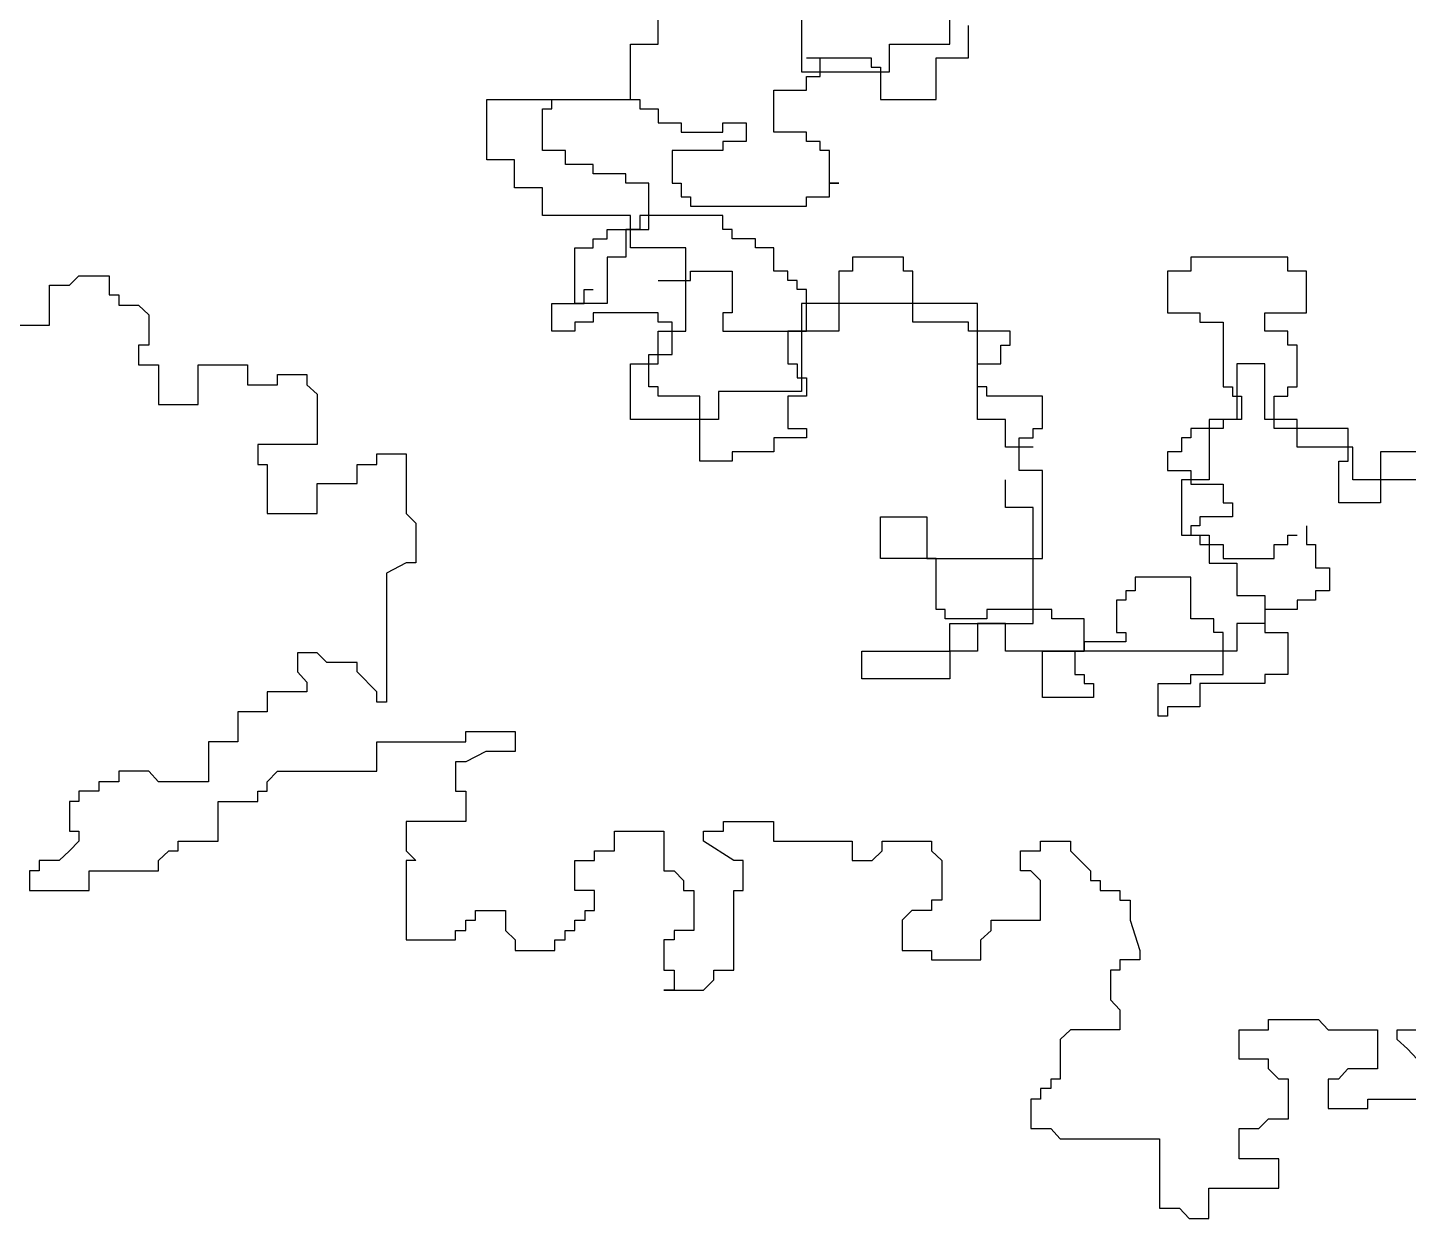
# Model space of a CAD drawing. Header units: millimetres. Extents: x -101 to 3415, y -52 to 1366.
# Drawn here: x 343.84 to 354.08, y 92.28 to 101.11 of the extents above; entities that cross this region are included whole.
import ezdxf

# ---------------------------------------------------------------- set-up
doc = ezdxf.new("R2010")
doc.units = ezdxf.units.MM
doc.layers.add('00_ARQ', color=8, linetype='Continuous')

msp = doc.modelspace()

# ---------------------------------------------------------------- linework, layer by layer
at = {"layer": '00_ARQ', "color": 9}
for points in [[(349.579, 101.199), (349.579, 100.992), (349.579, 100.992), (349.579, 100.786), (349.579, 100.786), (349.82, 100.786), (349.82, 100.786), (350.026, 100.786), (350.026, 100.786), (350.232, 100.786), (350.232, 100.786), (350.232, 100.992), (350.232, 100.992), (350.438, 100.992), (350.438, 100.992), (350.679, 100.992), (350.679, 101.439)], [(351.297, 98.001), (351.091, 98.001), (351.091, 98.001), (351.091, 98.207), (351.091, 98.207), (350.885, 98.207), (350.885, 98.207), (350.885, 98.414), (350.885, 98.414), (350.885, 98.62), (350.885, 98.62), (350.885, 98.861), (350.885, 98.861), (350.885, 99.067), (350.885, 99.067), (350.679, 99.067), (350.679, 99.067), (350.438, 99.067), (350.438, 99.067), (350.232, 99.067), (350.232, 99.067), (350.026, 99.067), (350.026, 99.067), (349.82, 99.067), (349.82, 99.067), (349.579, 99.067), (349.579, 99.067), (349.579, 98.861), (349.579, 98.861), (349.579, 98.62), (349.579, 98.62), (349.579, 98.414), (349.579, 98.414), (349.373, 98.414), (349.373, 98.414), (349.167, 98.414), (349.167, 98.414), (348.961, 98.414), (348.961, 98.414), (348.961, 98.207), (348.961, 98.207), (348.72, 98.207), (348.72, 98.207), (348.514, 98.207), (348.514, 98.207), (348.308, 98.207), (348.308, 98.207), (348.308, 98.414), (348.308, 98.414), (348.308, 98.62), (348.308, 98.62), (348.514, 98.62), (348.514, 98.62), (348.514, 98.861), (348.514, 98.861), (348.72, 98.861), (348.72, 98.861), (348.72, 99.067), (348.72, 99.067), (348.72, 99.273), (348.72, 99.273), (348.72, 99.48), (348.72, 99.48), (348.514, 99.48), (348.514, 99.48), (348.308, 99.48), (348.308, 99.48), (348.308, 99.72), (348.308, 99.72), (348.102, 99.72), (348.102, 99.72), (347.861, 99.72), (347.861, 99.72), (347.655, 99.72), (347.655, 99.72), (347.655, 99.926), (347.655, 99.926), (347.449, 99.926), (347.449, 99.926), (347.449, 100.133), (347.243, 100.133), (347.243, 100.339), (347.243, 100.339), (347.243, 100.58), (347.243, 100.58), (347.449, 100.58), (347.449, 100.58), (347.655, 100.58), (347.655, 100.58), (347.861, 100.58), (347.861, 100.58), (348.102, 100.58), (348.102, 100.58), (348.308, 100.58), (348.308, 100.58), (348.308, 100.786), (348.308, 100.786), (348.308, 100.992), (348.308, 100.992), (348.514, 100.992), (348.514, 100.992), (348.514, 101.199)], [(349.614, 100.889), (349.717, 100.889), (349.717, 100.889), (350.026, 100.889), (350.026, 100.889), (350.095, 100.889), (350.095, 100.889), (350.095, 100.82), (350.095, 100.82), (350.163, 100.82), (350.163, 100.82), (350.163, 100.752), (350.163, 100.752), (350.163, 100.649), (350.163, 100.649), (350.163, 100.58), (350.163, 100.58), (350.267, 100.58), (350.267, 100.58), (350.335, 100.58), (350.335, 100.58), (350.404, 100.58), (350.404, 100.58), (350.507, 100.58), (350.507, 100.58), (350.576, 100.58), (350.576, 100.58), (350.576, 100.649), (350.576, 100.649), (350.576, 100.752), (350.576, 100.752), (350.576, 100.82), (350.576, 100.82), (350.576, 100.889), (350.576, 100.889), (350.644, 100.889), (350.644, 100.889), (350.713, 100.889), (350.713, 100.889), (350.816, 100.889), (350.816, 100.889), (350.816, 100.958), (350.816, 100.958), (350.816, 101.061), (350.816, 101.061), (350.816, 101.13)], [(349.854, 99.961), (349.785, 99.961), (349.785, 99.961), (349.785, 100.03), (349.785, 100.03), (349.785, 100.098), (349.785, 100.098), (349.785, 100.202), (349.785, 100.202), (349.717, 100.202), (349.717, 100.202), (349.717, 100.27), (349.717, 100.27), (349.614, 100.27), (349.614, 100.27), (349.614, 100.339), (349.614, 100.339), (349.545, 100.339), (349.545, 100.339), (349.476, 100.339), (349.476, 100.339), (349.373, 100.339), (349.373, 100.339), (349.373, 100.408), (349.373, 100.408), (349.373, 100.511), (349.373, 100.511), (349.373, 100.58), (349.373, 100.58), (349.373, 100.649), (349.373, 100.649), (349.476, 100.649), (349.476, 100.649), (349.545, 100.649), (349.545, 100.649), (349.614, 100.649), (349.614, 100.649), (349.614, 100.752), (349.614, 100.752), (349.717, 100.752), (349.717, 100.752), (349.717, 100.82), (349.717, 100.82), (349.717, 100.889), (349.717, 100.889)], [(348.514, 99.239), (348.617, 99.239), (348.617, 99.239), (348.686, 99.239), (348.686, 99.239), (348.755, 99.239), (348.755, 99.239), (348.755, 99.308), (348.755, 99.308), (348.823, 99.308), (348.823, 99.308), (348.926, 99.308), (348.926, 99.308), (348.995, 99.308), (348.995, 99.308), (349.064, 99.308), (349.064, 99.308), (349.064, 99.239), (349.064, 99.239), (349.064, 99.17), (349.064, 99.17), (349.064, 99.067), (349.064, 99.067), (349.064, 98.998), (349.064, 98.998), (348.995, 98.998), (348.995, 98.998), (348.995, 98.929), (348.995, 98.929), (348.995, 98.861), (348.995, 98.861), (349.064, 98.861), (349.064, 98.861), (349.167, 98.861), (349.167, 98.861), (349.236, 98.861), (349.236, 98.861), (349.304, 98.861), (349.304, 98.861), (349.373, 98.861), (349.373, 98.861), (349.476, 98.861), (349.476, 98.861), (349.545, 98.861), (349.545, 98.861), (349.614, 98.861), (349.614, 98.861), (349.614, 98.929), (349.614, 98.929), (349.614, 98.998), (349.614, 98.998), (349.614, 99.067), (349.614, 99.067), (349.614, 99.17), (349.614, 99.17), (349.545, 99.17), (349.545, 99.17), (349.545, 99.239), (349.476, 99.239), (349.476, 99.308), (349.476, 99.308), (349.373, 99.308), (349.373, 99.308), (349.373, 99.411), (349.373, 99.411), (349.373, 99.48), (349.236, 99.48), (349.236, 99.48), (349.236, 99.548), (349.236, 99.548), (349.167, 99.548), (349.167, 99.548), (349.064, 99.548), (349.064, 99.548), (349.064, 99.617), (349.064, 99.617), (348.995, 99.617), (348.995, 99.617), (348.995, 99.72), (348.823, 99.72), (348.823, 99.72), (348.755, 99.72), (348.755, 99.72), (348.686, 99.72), (348.686, 99.72), (348.617, 99.72), (348.617, 99.72), (348.514, 99.72), (348.514, 99.72), (348.445, 99.72), (348.445, 99.72), (348.377, 99.72), (348.377, 99.72), (348.377, 99.617), (348.274, 99.617), (348.274, 99.411), (348.136, 99.411), (348.136, 99.308), (348.136, 99.308), (348.136, 99.239), (348.136, 99.239), (348.136, 99.17), (348.136, 99.17), (348.136, 99.067), (348.136, 99.067), (348.033, 99.067), (348.033, 99.067), (347.964, 99.067), (347.964, 99.067), (347.896, 99.067), (347.896, 99.067), (347.896, 99.17), (347.896, 99.17), (347.896, 99.239), (347.896, 99.239), (347.896, 99.308), (347.896, 99.308), (347.896, 99.411), (347.896, 99.411), (347.896, 99.48), (347.896, 99.48), (348.033, 99.48), (348.033, 99.548), (348.136, 99.548), (348.136, 99.617), (348.274, 99.617), (348.274, 99.617), (348.377, 99.617), (348.377, 99.617), (348.445, 99.617), (348.445, 99.617), (348.445, 99.72), (348.445, 99.72), (348.445, 99.789), (348.445, 99.789), (348.445, 99.858), (348.445, 99.858), (348.445, 99.961), (348.274, 99.961), (348.274, 99.961), (348.274, 100.03), (348.274, 100.03), (348.205, 100.03), (348.205, 100.03), (348.136, 100.03), (348.136, 100.03), (348.033, 100.03), (348.033, 100.098), (347.896, 100.098), (347.896, 100.098), (347.827, 100.098), (347.827, 100.098), (347.827, 100.202), (347.655, 100.202), (347.655, 100.202), (347.655, 100.27), (347.655, 100.27), (347.655, 100.339), (347.655, 100.339), (347.655, 100.408), (347.655, 100.408), (347.655, 100.511), (347.655, 100.511), (347.724, 100.511), (347.724, 100.511), (347.724, 100.58), (347.724, 100.58), (347.827, 100.58), (347.827, 100.58), (347.896, 100.58), (347.896, 100.58), (347.964, 100.58), (347.964, 100.58), (348.033, 100.58), (348.033, 100.58), (348.136, 100.58), (348.136, 100.58), (348.205, 100.58), (348.205, 100.58), (348.274, 100.58), (348.274, 100.58), (348.377, 100.58), (348.377, 100.58), (348.377, 100.511), (348.377, 100.511), (348.514, 100.511), (348.514, 100.511), (348.514, 100.408), (348.686, 100.408), (348.686, 100.408), (348.686, 100.339), (348.686, 100.339), (348.755, 100.339), (348.755, 100.339), (348.823, 100.339), (348.823, 100.339), (348.926, 100.339), (348.926, 100.339), (348.995, 100.339), (348.995, 100.339), (348.995, 100.408), (348.995, 100.408), (349.064, 100.408), (349.064, 100.408), (349.167, 100.408), (349.167, 100.408), (349.167, 100.339), (349.167, 100.339), (349.167, 100.27), (349.167, 100.27), (349.064, 100.27), (349.064, 100.27), (348.995, 100.27), (348.995, 100.27), (348.995, 100.202), (348.995, 100.202), (348.926, 100.202), (348.926, 100.202), (348.823, 100.202), (348.823, 100.202), (348.755, 100.202), (348.755, 100.202), (348.686, 100.202), (348.686, 100.202), (348.617, 100.202), (348.617, 100.202), (348.617, 100.098), (348.617, 100.098), (348.617, 100.03), (348.617, 100.03), (348.617, 99.961), (348.617, 99.961), (348.686, 99.961), (348.686, 99.961), (348.686, 99.858), (348.755, 99.858), (348.755, 99.789), (348.926, 99.789), (348.926, 99.789), (348.995, 99.789), (348.995, 99.789), (349.167, 99.789), (349.167, 99.789), (349.476, 99.789), (349.476, 99.789), (349.614, 99.789), (349.614, 99.858), (349.785, 99.858), (349.785, 99.961), (349.854, 99.961), (349.854, 99.961)], [(351.057, 97.176), (351.126, 97.176), (351.126, 97.176), (351.194, 97.176), (351.194, 97.176), (351.297, 97.176), (351.297, 97.176), (351.366, 97.176), (351.366, 97.176), (351.366, 97.279), (351.366, 97.279), (351.366, 97.348), (351.366, 97.348), (351.366, 97.417), (351.366, 97.417), (351.366, 97.485), (351.366, 97.485), (351.366, 97.588), (351.366, 97.588), (351.366, 97.657), (351.366, 97.657), (351.366, 97.726), (351.366, 97.726), (351.366, 97.829), (351.366, 97.829), (351.297, 97.829), (351.297, 97.829), (351.194, 97.829), (351.194, 97.829), (351.194, 97.898), (351.194, 97.898), (351.194, 97.967), (351.194, 97.967), (351.194, 98.07), (351.194, 98.07), (351.297, 98.07), (351.297, 98.07), (351.297, 98.139), (351.366, 98.139), (351.366, 98.207), (351.366, 98.207), (351.366, 98.276), (351.366, 98.276), (351.366, 98.379), (351.366, 98.379), (351.297, 98.379), (351.297, 98.379), (351.194, 98.379), (351.194, 98.379), (351.126, 98.379), (351.126, 98.379), (351.057, 98.379), (351.057, 98.379), (350.954, 98.379), (350.954, 98.379), (350.954, 98.448), (350.885, 98.448), (350.885, 98.517), (350.885, 98.517), (350.885, 98.62), (350.885, 98.62), (350.954, 98.62), (350.954, 98.62), (351.057, 98.62), (351.057, 98.62), (351.057, 98.689), (351.057, 98.689), (351.057, 98.757), (351.126, 98.757), (351.126, 98.861), (351.126, 98.861), (351.057, 98.861), (351.057, 98.861), (350.954, 98.861), (350.954, 98.861), (350.816, 98.861), (350.816, 98.929), (350.713, 98.929), (350.713, 98.929), (350.644, 98.929), (350.644, 98.929), (350.576, 98.929), (350.576, 98.929), (350.507, 98.929), (350.507, 98.929), (350.404, 98.929), (350.404, 98.929), (350.404, 98.998), (350.404, 98.998), (350.404, 99.067), (350.404, 99.067), (350.404, 99.17), (350.404, 99.17), (350.404, 99.239), (350.404, 99.239), (350.404, 99.308), (350.404, 99.308), (350.335, 99.308), (350.335, 99.308), (350.335, 99.411), (350.335, 99.411), (350.267, 99.411), (350.267, 99.411), (350.163, 99.411), (350.163, 99.411), (350.095, 99.411), (350.095, 99.411), (350.026, 99.411), (350.026, 99.411), (349.957, 99.411), (349.957, 99.411), (349.957, 99.308), (349.957, 99.308), (349.854, 99.308), (349.854, 99.308), (349.854, 99.239), (349.854, 99.239), (349.854, 99.17), (349.854, 99.17), (349.854, 99.067), (349.854, 99.067), (349.854, 98.998), (349.854, 98.998), (349.854, 98.929), (349.854, 98.929), (349.854, 98.861), (349.854, 98.861), (349.785, 98.861), (349.785, 98.861), (349.717, 98.861), (349.717, 98.861), (349.614, 98.861), (349.614, 98.861), (349.545, 98.861), (349.545, 98.861), (349.476, 98.861), (349.476, 98.861), (349.476, 98.757), (349.476, 98.757), (349.476, 98.689), (349.476, 98.689), (349.476, 98.62), (349.545, 98.62), (349.545, 98.517), (349.545, 98.517), (349.614, 98.517), (349.614, 98.517), (349.614, 98.448), (349.614, 98.448), (349.614, 98.379), (349.614, 98.379), (349.545, 98.379), (349.545, 98.379), (349.476, 98.379), (349.476, 98.379), (349.476, 98.276), (349.476, 98.276), (349.476, 98.207), (349.476, 98.207), (349.476, 98.139), (349.476, 98.139), (349.545, 98.139), (349.545, 98.139), (349.614, 98.139), (349.614, 98.139), (349.614, 98.07), (349.614, 98.07), (349.545, 98.07), (349.545, 98.07), (349.476, 98.07), (349.476, 98.07), (349.373, 98.07), (349.373, 98.07), (349.373, 97.967), (349.373, 97.967), (349.064, 97.967), (349.064, 97.898), (348.995, 97.898), (348.995, 97.898), (348.926, 97.898), (348.926, 97.898), (348.823, 97.898), (348.823, 97.898), (348.823, 97.967), (348.823, 97.967), (348.823, 98.07), (348.823, 98.07), (348.823, 98.139), (348.823, 98.139), (348.823, 98.207), (348.823, 98.207), (348.823, 98.276), (348.823, 98.276), (348.823, 98.379), (348.823, 98.379), (348.755, 98.379), (348.755, 98.379), (348.686, 98.379), (348.686, 98.379), (348.617, 98.379), (348.617, 98.379), (348.514, 98.379), (348.514, 98.379), (348.514, 98.448), (348.445, 98.448), (348.445, 98.517), (348.445, 98.517), (348.445, 98.62), (348.445, 98.62), (348.445, 98.689), (348.445, 98.689), (348.514, 98.689), (348.514, 98.689), (348.617, 98.689), (348.617, 98.689), (348.617, 98.757), (348.617, 98.757), (348.617, 98.861), (348.617, 98.861), (348.617, 98.929), (348.617, 98.929), (348.514, 98.929), (348.514, 98.929), (348.514, 98.998), (348.514, 98.998), (348.377, 98.998), (348.377, 98.998), (348.274, 98.998), (348.274, 98.998), (348.205, 98.998), (348.205, 98.998), (348.136, 98.998), (348.136, 98.998), (348.033, 98.998), (348.033, 98.998), (348.033, 98.929), (347.896, 98.929), (347.896, 98.929), (347.896, 98.861), (347.896, 98.861), (347.827, 98.861), (347.827, 98.861), (347.724, 98.861), (347.724, 98.861), (347.724, 98.929), (347.724, 98.929), (347.724, 99.067), (347.724, 99.067), (347.964, 99.067), (347.964, 99.17), (348.033, 99.17), (348.033, 99.17)], [(354.184, 97.967), (354.046, 97.967), (354.046, 97.967), (353.977, 97.967), (353.977, 97.967), (353.874, 97.967), (353.874, 97.967), (353.874, 97.898), (353.874, 97.898), (353.874, 97.829), (353.874, 97.829), (353.874, 97.726), (353.874, 97.726), (353.874, 97.657), (353.874, 97.657), (353.874, 97.588), (353.874, 97.588), (353.806, 97.588), (353.806, 97.588), (353.737, 97.588), (353.737, 97.588), (353.634, 97.588), (353.634, 97.588), (353.565, 97.588), (353.565, 97.588), (353.565, 97.657), (353.565, 97.657), (353.565, 97.726), (353.565, 97.726), (353.565, 97.829), (353.565, 97.829), (353.565, 97.898), (353.565, 97.898), (353.634, 97.898), (353.634, 97.898), (353.634, 97.967), (353.634, 97.967), (353.634, 98.07), (353.634, 98.07), (353.634, 98.139), (353.634, 98.139), (353.565, 98.139), (353.565, 98.139), (353.496, 98.139), (353.496, 98.139), (353.393, 98.139), (353.393, 98.139), (353.325, 98.139), (353.325, 98.139), (353.256, 98.139), (353.256, 98.139), (353.187, 98.139), (353.187, 98.139), (353.084, 98.139), (353.084, 98.139), (353.084, 98.207), (353.084, 98.207), (353.084, 98.276), (353.084, 98.276), (353.084, 98.379), (353.084, 98.379), (353.187, 98.379), (353.187, 98.379), (353.187, 98.448), (353.187, 98.448), (353.256, 98.448), (353.256, 98.448), (353.256, 98.517), (353.256, 98.517), (353.256, 98.62), (353.256, 98.62), (353.256, 98.689), (353.256, 98.689), (353.256, 98.757), (353.187, 98.757), (353.187, 98.861), (353.187, 98.861), (353.084, 98.861), (353.084, 98.861), (353.015, 98.861), (353.015, 98.861), (353.015, 98.929), (353.015, 98.929), (353.015, 98.998), (353.015, 98.998), (353.084, 98.998), (353.084, 98.998), (353.187, 98.998), (353.187, 98.998), (353.256, 98.998), (353.256, 98.998), (353.325, 98.998), (353.325, 98.998), (353.325, 99.067), (353.325, 99.067), (353.325, 99.17), (353.325, 99.17), (353.325, 99.239), (353.325, 99.239), (353.325, 99.308), (353.325, 99.308), (353.256, 99.308), (353.256, 99.308), (353.187, 99.308), (353.187, 99.308), (353.187, 99.411), (353.187, 99.411), (353.084, 99.411), (353.084, 99.411), (353.015, 99.411), (353.015, 99.411), (352.947, 99.411), (352.947, 99.411), (352.844, 99.411), (352.844, 99.411), (352.775, 99.411), (352.775, 99.411), (352.706, 99.411), (352.706, 99.411), (352.637, 99.411), (352.637, 99.411), (352.534, 99.411), (352.534, 99.411), (352.466, 99.411), (352.466, 99.411), (352.466, 99.308), (352.466, 99.308), (352.294, 99.308), (352.294, 99.308), (352.294, 99.239), (352.294, 99.239), (352.294, 99.17), (352.294, 99.17), (352.294, 99.067), (352.294, 99.067), (352.294, 98.998), (352.294, 98.998), (352.397, 98.998), (352.397, 98.998), (352.466, 98.998), (352.466, 98.998), (352.534, 98.998), (352.534, 98.998), (352.534, 98.929), (352.534, 98.929), (352.637, 98.929), (352.637, 98.929), (352.706, 98.929), (352.706, 98.929), (352.706, 98.861), (352.706, 98.861), (352.706, 98.757), (352.706, 98.757), (352.706, 98.689), (352.706, 98.689), (352.706, 98.62), (352.706, 98.62), (352.706, 98.517), (352.706, 98.517), (352.706, 98.448), (352.706, 98.448), (352.775, 98.448), (352.775, 98.448), (352.775, 98.379), (352.775, 98.379), (352.844, 98.379), (352.844, 98.379), (352.844, 98.276), (352.844, 98.276), (352.844, 98.207), (352.844, 98.207), (352.775, 98.207), (352.775, 98.207), (352.706, 98.207), (352.706, 98.207), (352.706, 98.139), (352.706, 98.139), (352.637, 98.139), (352.637, 98.139), (352.534, 98.139), (352.534, 98.139), (352.466, 98.139), (352.466, 98.139), (352.466, 98.07), (352.466, 98.07), (352.397, 98.07), (352.397, 98.07), (352.397, 97.967), (352.397, 97.967), (352.294, 97.967), (352.294, 97.829), (352.294, 97.829), (352.466, 97.829), (352.466, 97.829), (352.466, 97.726), (352.466, 97.726), (352.534, 97.726), (352.534, 97.726), (352.637, 97.726), (352.637, 97.726), (352.706, 97.726), (352.706, 97.726), (352.706, 97.657), (352.706, 97.657), (352.706, 97.588), (352.775, 97.588), (352.775, 97.485), (352.775, 97.485), (352.706, 97.485), (352.706, 97.485), (352.637, 97.485), (352.637, 97.485), (352.534, 97.485), (352.534, 97.485), (352.534, 97.417), (352.534, 97.417), (352.466, 97.417), (352.466, 97.417), (352.466, 97.348), (352.466, 97.348), (352.534, 97.348), (352.534, 97.348), (352.534, 97.279), (352.534, 97.279), (352.637, 97.279), (352.637, 97.279), (352.706, 97.279), (352.706, 97.279), (352.706, 97.176), (352.844, 97.176), (352.844, 97.176), (353.084, 97.176), (353.084, 97.279), (353.187, 97.279), (353.187, 97.348), (353.256, 97.348), (353.256, 97.348)], [(343.632, 98.907), (343.998, 98.907), (343.998, 99.202), (344.145, 99.202), (344.216, 99.273), (344.44, 99.273), (344.44, 99.131), (344.511, 99.131), (344.511, 99.054), (344.658, 99.054), (344.735, 98.984), (344.735, 98.759), (344.658, 98.759), (344.658, 98.612), (344.806, 98.612), (344.806, 98.317), (345.101, 98.317), (345.101, 98.612), (345.466, 98.612), (345.466, 98.464), (345.69, 98.464), (345.69, 98.541), (345.908, 98.541), (345.908, 98.464), (345.985, 98.394), (345.985, 98.022), (345.543, 98.022), (345.543, 97.874), (345.614, 97.874), (345.614, 97.509), (345.985, 97.509), (345.985, 97.733), (346.28, 97.733), (346.28, 97.874), (346.427, 97.874), (346.427, 97.951), (346.645, 97.951), (346.645, 97.509), (346.716, 97.438), (346.716, 97.143), (346.645, 97.143), (346.498, 97.066), (346.498, 96.11), (346.427, 96.11), (346.427, 96.187), (346.28, 96.334)], [(354.321, 97.76), (353.874, 97.76), (353.874, 97.76), (353.668, 97.76), (353.668, 97.76), (353.668, 98.001), (353.256, 98.001), (353.256, 98.001), (353.256, 98.207), (353.256, 98.207), (353.015, 98.207), (353.015, 98.62), (353.015, 98.62), (352.809, 98.62), (352.809, 98.62), (352.809, 98.414), (352.809, 98.414), (352.809, 98.207), (352.809, 98.207), (352.603, 98.207), (352.603, 98.207), (352.603, 98.001), (352.603, 98.001), (352.603, 97.76), (352.397, 97.76), (352.397, 97.554), (352.397, 97.554), (352.397, 97.348), (352.397, 97.348), (352.603, 97.348), (352.603, 97.348), (352.603, 97.141), (352.603, 97.141), (352.809, 97.141), (352.809, 97.141), (352.809, 96.901), (353.015, 96.901), (353.015, 96.694), (352.809, 96.694), (352.809, 96.488), (352.603, 96.488)], [(352.603, 96.488), (352.156, 96.488), (352.156, 96.488), (351.95, 96.488), (351.95, 96.488), (351.744, 96.488), (351.744, 96.488), (351.538, 96.488), (351.538, 96.488), (351.297, 96.488), (351.297, 96.488), (351.091, 96.488), (351.091, 96.488), (351.091, 96.694), (351.091, 96.694), (350.885, 96.694), (350.885, 96.694), (350.885, 96.488), (350.679, 96.488), (350.679, 96.282), (350.679, 96.282), (350.438, 96.282), (350.438, 96.282), (350.232, 96.282), (350.232, 96.282), (350.026, 96.282), (350.026, 96.282), (350.026, 96.488), (350.026, 96.488), (350.232, 96.488), (350.232, 96.488), (350.438, 96.488), (350.438, 96.488), (350.679, 96.488), (350.679, 96.488), (350.679, 96.694), (350.679, 96.694), (350.885, 96.694), (350.885, 96.694), (351.091, 96.694), (351.091, 96.694), (351.297, 96.694), (351.297, 96.694), (351.297, 96.901), (351.297, 96.901), (351.297, 97.141), (351.297, 97.141), (351.297, 97.348), (351.297, 97.348), (351.297, 97.554), (351.297, 97.554), (351.091, 97.554), (351.091, 97.554), (351.091, 97.76), (351.091, 97.76)], [(353.325, 97.417), (353.325, 97.348), (353.325, 97.348), (353.325, 97.279), (353.325, 97.279), (353.393, 97.279), (353.393, 97.279), (353.393, 97.176), (353.393, 97.176), (353.393, 97.107), (353.393, 97.107), (353.496, 97.107), (353.496, 96.935), (353.496, 96.935), (353.393, 96.935), (353.393, 96.866), (353.325, 96.866), (353.325, 96.866), (353.256, 96.866), (353.256, 96.866), (353.256, 96.798), (353.084, 96.798), (353.084, 96.798), (353.015, 96.798), (353.015, 96.798), (353.015, 96.729), (353.015, 96.729), (353.015, 96.626), (353.015, 96.626), (353.084, 96.626), (353.084, 96.626), (353.187, 96.626), (353.187, 96.488), (353.187, 96.488), (353.187, 96.385), (353.187, 96.385), (353.187, 96.316), (353.187, 96.316), (353.084, 96.316), (353.084, 96.316), (353.015, 96.316), (353.015, 96.316), (353.015, 96.248), (352.844, 96.248), (352.844, 96.248), (352.775, 96.248), (352.775, 96.248), (352.706, 96.248), (352.706, 96.248), (352.637, 96.248), (352.637, 96.248), (352.534, 96.248), (352.534, 96.248), (352.534, 96.144), (352.534, 96.144), (352.534, 96.076), (352.534, 96.076), (352.466, 96.076), (352.466, 96.076), (352.397, 96.076), (352.397, 96.076), (352.294, 96.076), (352.294, 96.076), (352.294, 96.007), (352.294, 96.007), (352.225, 96.007), (352.225, 96.007), (352.225, 96.076), (352.225, 96.076), (352.225, 96.144), (352.225, 96.144), (352.225, 96.248), (352.225, 96.248), (352.294, 96.248), (352.294, 96.248), (352.466, 96.248), (352.466, 96.248), (352.466, 96.316), (352.466, 96.316), (352.534, 96.316), (352.534, 96.316), (352.637, 96.316), (352.637, 96.316), (352.706, 96.316), (352.706, 96.316), (352.706, 96.385), (352.706, 96.385), (352.706, 96.488), (352.706, 96.488), (352.706, 96.557), (352.706, 96.557), (352.706, 96.626), (352.637, 96.626), (352.637, 96.729), (352.466, 96.729), (352.466, 96.729), (352.466, 96.798), (352.466, 96.798), (352.466, 96.866), (352.466, 96.866), (352.466, 96.935), (352.466, 96.935), (352.466, 97.038), (352.294, 97.038), (352.294, 97.038), (352.225, 97.038), (352.225, 97.038), (352.156, 97.038), (352.156, 97.038), (352.053, 97.038), (352.053, 97.038), (352.053, 96.935), (351.985, 96.935), (351.985, 96.866), (351.916, 96.866), (351.916, 96.798), (351.916, 96.798), (351.916, 96.729), (351.916, 96.729), (351.916, 96.626), (351.916, 96.626), (351.985, 96.626), (351.985, 96.626), (351.985, 96.557), (351.985, 96.557), (351.916, 96.557), (351.916, 96.557), (351.847, 96.557), (351.847, 96.557), (351.675, 96.557), (351.675, 96.557), (351.675, 96.488), (351.675, 96.488), (351.607, 96.488), (351.607, 96.488), (351.607, 96.385), (351.607, 96.385), (351.607, 96.316), (351.675, 96.316), (351.675, 96.248), (351.675, 96.248), (351.744, 96.248), (351.744, 96.248), (351.744, 96.144), (351.744, 96.144), (351.675, 96.144), (351.675, 96.144), (351.607, 96.144), (351.607, 96.144), (351.503, 96.144), (351.503, 96.144), (351.435, 96.144), (351.435, 96.144), (351.366, 96.144), (351.366, 96.144), (351.366, 96.248), (351.366, 96.248), (351.366, 96.316), (351.366, 96.316), (351.366, 96.385), (351.366, 96.385), (351.366, 96.488), (351.503, 96.488), (351.503, 96.488), (351.607, 96.488), (351.607, 96.488), (351.675, 96.488), (351.675, 96.488), (351.675, 96.557), (351.675, 96.557), (351.675, 96.626), (351.675, 96.626), (351.675, 96.729), (351.675, 96.729), (351.607, 96.729), (351.607, 96.729), (351.503, 96.729), (351.503, 96.729), (351.435, 96.729), (351.435, 96.729), (351.435, 96.798), (351.435, 96.798), (351.366, 96.798), (351.366, 96.798), (351.297, 96.798), (351.297, 96.798), (351.194, 96.798), (351.194, 96.798), (351.126, 96.798), (351.126, 96.798), (351.057, 96.798), (351.057, 96.798), (350.954, 96.798), (350.954, 96.729), (350.885, 96.729), (350.885, 96.729), (350.816, 96.729), (350.816, 96.729), (350.713, 96.729), (350.713, 96.729), (350.644, 96.729), (350.644, 96.729), (350.644, 96.798), (350.576, 96.798), (350.576, 96.866), (350.576, 96.866), (350.576, 96.935), (350.576, 96.935), (350.576, 97.038), (350.576, 97.038), (350.576, 97.107), (350.576, 97.107), (350.576, 97.176), (350.576, 97.176), (350.507, 97.176), (350.507, 97.176), (350.404, 97.176), (350.404, 97.176), (350.335, 97.176), (350.335, 97.176), (350.267, 97.176), (350.267, 97.176), (350.163, 97.176), (350.163, 97.176), (350.163, 97.279), (350.163, 97.279), (350.163, 97.348), (350.163, 97.348), (350.163, 97.417), (350.163, 97.417), (350.163, 97.485), (350.163, 97.485), (350.267, 97.485), (350.267, 97.485), (350.335, 97.485), (350.335, 97.485), (350.507, 97.485), (350.507, 97.485), (350.507, 97.417), (350.507, 97.417), (350.507, 97.348), (350.507, 97.348), (350.507, 97.176), (350.507, 97.176), (350.885, 97.176), (350.885, 97.176), (351.057, 97.176), (351.057, 97.176)], [(346.28, 96.334), (346.28, 96.405), (346.056, 96.405), (345.985, 96.476), (345.838, 96.476), (345.838, 96.334), (345.908, 96.258), (345.908, 96.187), (345.614, 96.187), (345.614, 96.039), (345.395, 96.039), (345.395, 95.815), (345.177, 95.815), (345.177, 95.52), (344.806, 95.52), (344.735, 95.597), (344.511, 95.597), (344.511, 95.52), (344.363, 95.52), (344.363, 95.449), (344.216, 95.449), (344.216, 95.373), (344.145, 95.373), (344.145, 95.154), (344.216, 95.154), (344.216, 95.078), (344.145, 95.007), (344.069, 94.936), (343.921, 94.936), (343.921, 94.859), (343.85, 94.859), (343.85, 94.712), (344.293, 94.712), (344.293, 94.859), (344.806, 94.859), (344.806, 94.936), (344.882, 95.007), (344.953, 95.007), (344.953, 95.078), (345.248, 95.078), (345.248, 95.373), (345.543, 95.373), (345.543, 95.449), (345.614, 95.449), (345.614, 95.52), (345.69, 95.597), (346.427, 95.597), (346.427, 95.815), (347.088, 95.815), (347.088, 95.892), (347.453, 95.892), (347.453, 95.744), (347.235, 95.744), (347.088, 95.668), (347.011, 95.668), (347.011, 95.449), (347.088, 95.449), (347.088, 95.225), (346.645, 95.225), (346.645, 95.007), (346.716, 94.936), (346.645, 94.936), (346.645, 94.346), (347.011, 94.346), (347.011, 94.417), (347.088, 94.417), (347.088, 94.493), (347.158, 94.493), (347.158, 94.564), (347.382, 94.564), (347.382, 94.417), (347.453, 94.346), (347.453, 94.269), (347.748, 94.269), (347.748, 94.346), (347.825, 94.346), (347.825, 94.417), (347.895, 94.417), (347.895, 94.493), (347.972, 94.493), (347.972, 94.564), (348.043, 94.564), (348.043, 94.712), (347.895, 94.712), (347.895, 94.936), (348.043, 94.936), (348.043, 95.007), (348.19, 95.007), (348.19, 95.154), (348.556, 95.154), (348.556, 94.859), (348.633, 94.859), (348.703, 94.788), (348.703, 94.712), (348.78, 94.712), (348.78, 94.417), (348.633, 94.417), (348.633, 94.346), (348.556, 94.346), (348.556, 94.122), (348.633, 94.122), (348.633, 93.974), (348.556, 93.974), (348.851, 93.974), (348.927, 94.051), (348.927, 94.122), (349.075, 94.122), (349.075, 94.712), (349.146, 94.712), (349.146, 94.936), (349.075, 94.936), (348.851, 95.078), (348.851, 95.154)], [(348.851, 95.154), (348.998, 95.154), (348.998, 95.225), (349.37, 95.225), (349.37, 95.078), (349.953, 95.078), (349.953, 94.936), (350.101, 94.936), (350.177, 95.007), (350.177, 95.078), (350.543, 95.078), (350.543, 95.007), (350.62, 94.936), (350.62, 94.641), (350.543, 94.641), (350.543, 94.564), (350.396, 94.564), (350.325, 94.493), (350.325, 94.269), (350.543, 94.269), (350.543, 94.198), (350.909, 94.198), (350.909, 94.346), (350.985, 94.417), (350.985, 94.493), (351.351, 94.493), (351.351, 94.788), (351.28, 94.859), (351.203, 94.859), (351.203, 95.007), (351.351, 95.007), (351.351, 95.078), (351.575, 95.078), (351.575, 95.007), (351.722, 94.859), (351.722, 94.788), (351.793, 94.788), (351.793, 94.712), (351.941, 94.712), (351.941, 94.641), (352.017, 94.641), (352.017, 94.493), (352.088, 94.269), (352.088, 94.198), (351.941, 94.198), (351.941, 94.122), (351.87, 94.122), (351.87, 93.903), (351.941, 93.827), (351.941, 93.679), (351.575, 93.679), (351.498, 93.608), (351.498, 93.313), (351.428, 93.313), (351.428, 93.243), (351.351, 93.243), (351.351, 93.166), (351.28, 93.166), (351.28, 92.947), (351.428, 92.947), (351.498, 92.871), (352.235, 92.871), (352.235, 92.357), (352.383, 92.357), (352.454, 92.281), (352.601, 92.281), (352.601, 92.505), (353.12, 92.505), (353.12, 92.723), (352.825, 92.723), (352.825, 92.947), (352.972, 92.947), (353.043, 93.018), (353.191, 93.018), (353.191, 93.313), (353.12, 93.313), (353.043, 93.39), (353.043, 93.461), (352.825, 93.461), (352.825, 93.679), (353.043, 93.679), (353.043, 93.756), (353.415, 93.756), (353.485, 93.679), (353.851, 93.679), (353.851, 93.39), (353.633, 93.39), (353.562, 93.313), (353.485, 93.313), (353.485, 93.095), (353.78, 93.095), (353.78, 93.166), (354.293, 93.166)], [(354.146, 93.461), (354.075, 93.538), (353.998, 93.608), (353.998, 93.679), (354.222, 93.679)]]:
    msp.add_lwpolyline(points, dxfattribs=at)

doc.saveas('drawing.dxf')
